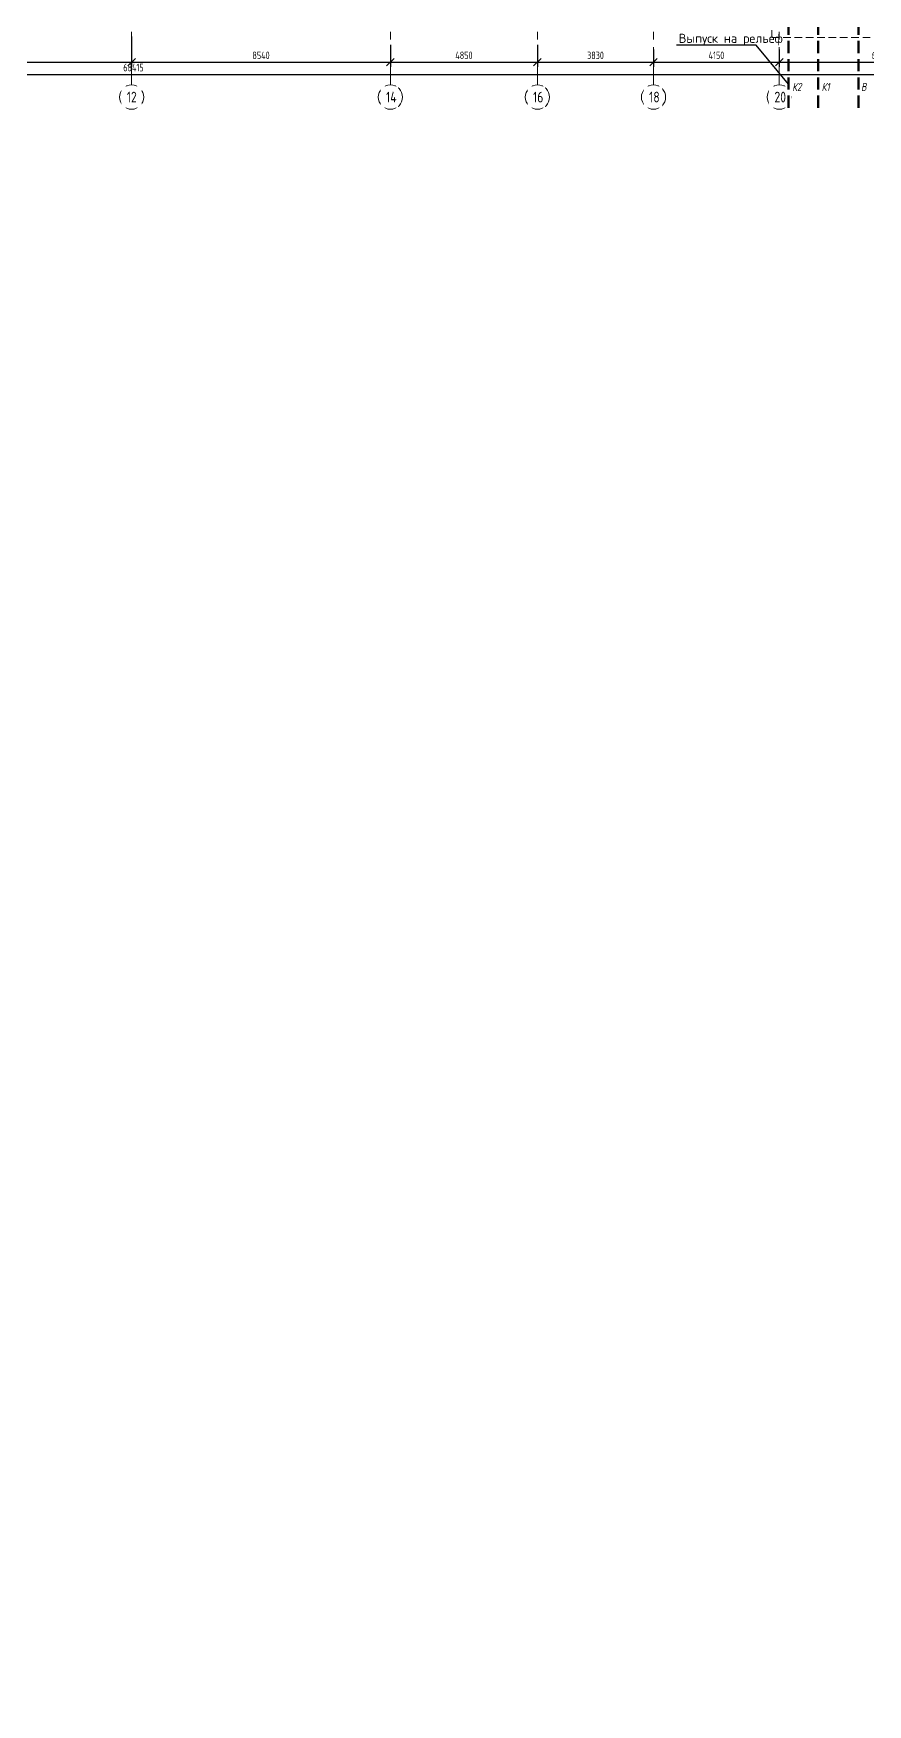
# Model space of a CAD drawing. Header units: millimetres. Extents: x -8417289 to 9420486, y 0 to 166066.
# Drawn here: x -315836 to -288315, y 0 to 55095 of the extents above; entities that cross this region are included whole.
import ezdxf
from ezdxf import colors
from ezdxf.entities.mleader import LeaderData, LeaderLine
from ezdxf.math import Vec2, Vec3

# ---------------------------------------------------------------- set-up
doc = ezdxf.new("R2010")
doc.units = ezdxf.units.MM
doc.header["$MEASUREMENT"] = 0
doc.header["$PDMODE"] = 3
doc.header["$PDSIZE"] = -4
for name, pattern in [('CENTER', [2, 1.25, -0.25, 0.25, -0.25]), ('HIDDEN', [6, 4, -2]), ('TRATTEGGIATA', [0.75, 0.5, -0.25])]:
    doc.linetypes.add(name, pattern=pattern)
doc.layers.get('0').update_dxf_attribs({"color": 250, "lineweight": 9})
doc.layers.get('Defpoints').update_dxf_attribs({"color": 6})
for name, color, linetype, lineweight in [('_АР ТЕКСТ', 250, 'Continuous', 25), ('АР_Оси', 195, 'Continuous', 9), ('АР_Оси размеры', 164, 'Continuous', 9), ('АР_Сети', 250, 'Continuous', 30)]:
    doc.layers.add(name, color=color, linetype=linetype, lineweight=lineweight)
doc.layers.add('АР_Таблицы', color=250, linetype='Continuous')
doc.styles.add('ISOCPEUR', font='isocpeur.TTF')
doc.styles.add('ГОСТ 2.304', font='isocpeur.TTF', dxfattribs={"width": 0.7})
doc.styles.add('М2', font='isocpeui.ttf', dxfattribs={"width": 0.8})
doc.dimstyles.new('СПДС', dxfattribs={"dimscale": 100, "dimtxt": 2.5, "dimasz": 2.5, "dimexe": 1.5, "dimexo": 0, "dimgap": 1, "dimtad": 1, "dimdec": 0, "dimrnd": 1, "dimtxsty": 'ГОСТ 2.304', "dimblk": 'OBLIQUE', "dimcen": 2.5, "dimdle": 1.5, "dimadec": 0, "dimazin": 2, "dimtfac": 0.75, "dimtdec": 0, "dimtmove": 1, "dimatfit": 3, "dimfxl": 1, "dimtolj": 1, "dimarcsym": 1})

# ---------------------------------------------------------------- blocks, each defined once
blk = doc.blocks.new('_Oblique')
at = {"color": 0, "linetype": 'ByBlock', "lineweight": -2}
blk.add_line((-0.5, -0.5), (0.5, 0.5), dxfattribs=at)
blk = doc.blocks.new('*D565')
at = {"layer": 'Defpoints', "color": 0, "lineweight": 30, "ltscale": 100, "transparency": 16777216}
for p in [(-321167, 54989), (-312597, 54989), (-312597, 54147)]:
    blk.add_point(p, dxfattribs=at)
at = {"layer": 'АР_Оси размеры', "color": 0, "lineweight": -2, "ltscale": 100, "transparency": 16777216}
for p, q in [((-321167, 54989), (-321167, 53997)), ((-312597, 54989), (-312597, 53997)), ((-321317, 54147), (-312447, 54147))]:
    blk.add_line(p, q, dxfattribs=at)
at = {"layer": 'АР_Оси размеры', "color": 0, "lineweight": -2, "ltscale": 100, "transparency": 16777216, "xscale": 250, "yscale": 250, "zscale": 250, "rotation": 180}
blk.add_blockref('_Oblique', (-321167, 54147), dxfattribs=at)
at = {"layer": 'АР_Оси размеры', "color": 0, "lineweight": -2, "ltscale": 100, "transparency": 16777216, "xscale": 250, "yscale": 250, "zscale": 250}
blk.add_blockref('_Oblique', (-312597, 54147), dxfattribs=at)
at = {"layer": 'АР_Оси размеры', "color": 0, "ltscale": 100, "transparency": 16777216, "insert": (-316882, 54372), "char_height": 250, "attachment_point": 5, "style": 'ГОСТ 2.304'}
blk.add_mtext('\\A1;8570', dxfattribs=at)
blk = doc.blocks.new('*D553')
at = {"layer": 'Defpoints', "color": 0, "lineweight": 30, "ltscale": 100, "transparency": 16777216}
for p in [(-312597, 54989), (-304057, 54721), (-304057, 54147)]:
    blk.add_point(p, dxfattribs=at)
at = {"layer": 'АР_Оси размеры', "color": 0, "lineweight": -2, "ltscale": 100, "transparency": 16777216}
for p, q in [((-312597, 54989), (-312597, 53997)), ((-304057, 54721), (-304057, 53997)), ((-312747, 54147), (-303907, 54147))]:
    blk.add_line(p, q, dxfattribs=at)
at = {"layer": 'АР_Оси размеры', "color": 0, "lineweight": -2, "ltscale": 100, "transparency": 16777216, "xscale": 250, "yscale": 250, "zscale": 250, "rotation": 180}
blk.add_blockref('_Oblique', (-312597, 54147), dxfattribs=at)
at = {"layer": 'АР_Оси размеры', "color": 0, "lineweight": -2, "ltscale": 100, "transparency": 16777216, "xscale": 250, "yscale": 250, "zscale": 250}
blk.add_blockref('_Oblique', (-304057, 54147), dxfattribs=at)
at = {"layer": 'АР_Оси размеры', "color": 0, "ltscale": 100, "transparency": 16777216, "insert": (-308327, 54372), "char_height": 250, "attachment_point": 5, "style": 'ГОСТ 2.304'}
blk.add_mtext('\\A1;8540', dxfattribs=at)
blk = doc.blocks.new('*D554')
at = {"layer": 'Defpoints', "color": 0, "lineweight": 30, "ltscale": 100, "transparency": 16777216}
for p in [(-299207, 54721), (-295377, 54569), (-295377, 54147)]:
    blk.add_point(p, dxfattribs=at)
at = {"layer": 'АР_Оси размеры', "color": 0, "lineweight": -2, "ltscale": 100, "transparency": 16777216}
for p, q in [((-299207, 54721), (-299207, 53997)), ((-295377, 54569), (-295377, 53997)), ((-299357, 54147), (-295227, 54147))]:
    blk.add_line(p, q, dxfattribs=at)
at = {"layer": 'АР_Оси размеры', "color": 0, "lineweight": -2, "ltscale": 100, "transparency": 16777216, "xscale": 250, "yscale": 250, "zscale": 250, "rotation": 180}
blk.add_blockref('_Oblique', (-299207, 54147), dxfattribs=at)
at = {"layer": 'АР_Оси размеры', "color": 0, "lineweight": -2, "ltscale": 100, "transparency": 16777216, "xscale": 250, "yscale": 250, "zscale": 250}
blk.add_blockref('_Oblique', (-295377, 54147), dxfattribs=at)
at = {"layer": 'АР_Оси размеры', "color": 0, "ltscale": 100, "transparency": 16777216, "insert": (-297292, 54372), "char_height": 250, "attachment_point": 5, "style": 'ГОСТ 2.304'}
blk.add_mtext('\\A1;3830', dxfattribs=at)
blk = doc.blocks.new('*D555')
at = {"layer": 'Defpoints', "color": 0, "lineweight": 30, "ltscale": 100, "transparency": 16777216}
for p in [(-295377, 54569), (-291227, 54569), (-291227, 54147)]:
    blk.add_point(p, dxfattribs=at)
at = {"layer": 'АР_Оси размеры', "color": 0, "lineweight": -2, "ltscale": 100, "transparency": 16777216}
for p, q in [((-295377, 54569), (-295377, 53997)), ((-291227, 54569), (-291227, 53997)), ((-295527, 54147), (-291077, 54147))]:
    blk.add_line(p, q, dxfattribs=at)
at = {"layer": 'АР_Оси размеры', "color": 0, "lineweight": -2, "ltscale": 100, "transparency": 16777216, "xscale": 250, "yscale": 250, "zscale": 250, "rotation": 180}
blk.add_blockref('_Oblique', (-295377, 54147), dxfattribs=at)
at = {"layer": 'АР_Оси размеры', "color": 0, "lineweight": -2, "ltscale": 100, "transparency": 16777216, "xscale": 250, "yscale": 250, "zscale": 250}
blk.add_blockref('_Oblique', (-291227, 54147), dxfattribs=at)
at = {"layer": 'АР_Оси размеры', "color": 0, "ltscale": 100, "transparency": 16777216, "insert": (-293302, 54372), "char_height": 250, "attachment_point": 5, "style": 'ГОСТ 2.304'}
blk.add_mtext('\\A1;4150', dxfattribs=at)
blk = doc.blocks.new('*D556')
at = {"layer": 'Defpoints', "color": 0, "lineweight": 30, "ltscale": 100, "transparency": 16777216}
for p in [(-291227, 54569), (-284577, 54569), (-284577, 54147)]:
    blk.add_point(p, dxfattribs=at)
at = {"layer": 'АР_Оси размеры', "color": 0, "lineweight": -2, "ltscale": 100, "transparency": 16777216}
for p, q in [((-291227, 54569), (-291227, 53997)), ((-284577, 54569), (-284577, 53997)), ((-291377, 54147), (-284427, 54147))]:
    blk.add_line(p, q, dxfattribs=at)
at = {"layer": 'АР_Оси размеры', "color": 0, "lineweight": -2, "ltscale": 100, "transparency": 16777216, "xscale": 250, "yscale": 250, "zscale": 250, "rotation": 180}
blk.add_blockref('_Oblique', (-291227, 54147), dxfattribs=at)
at = {"layer": 'АР_Оси размеры', "color": 0, "lineweight": -2, "ltscale": 100, "transparency": 16777216, "xscale": 250, "yscale": 250, "zscale": 250}
blk.add_blockref('_Oblique', (-284577, 54147), dxfattribs=at)
at = {"layer": 'АР_Оси размеры', "color": 0, "ltscale": 100, "transparency": 16777216, "insert": (-287902, 54372), "char_height": 250, "attachment_point": 5, "style": 'ГОСТ 2.304'}
blk.add_mtext('\\A1;6650', dxfattribs=at)
blk = doc.blocks.new('*D558')
at = {"layer": 'Defpoints', "color": 0, "lineweight": 30, "ltscale": 100, "transparency": 16777216}
for p in [(-304057, 54721), (-299207, 54721), (-299207, 54147)]:
    blk.add_point(p, dxfattribs=at)
at = {"layer": 'АР_Оси размеры', "color": 0, "lineweight": -2, "ltscale": 100, "transparency": 16777216}
for p, q in [((-304057, 54721), (-304057, 53997)), ((-299207, 54721), (-299207, 53997)), ((-304207, 54147), (-299057, 54147))]:
    blk.add_line(p, q, dxfattribs=at)
at = {"layer": 'АР_Оси размеры', "color": 0, "lineweight": -2, "ltscale": 100, "transparency": 16777216, "xscale": 250, "yscale": 250, "zscale": 250, "rotation": 180}
blk.add_blockref('_Oblique', (-304057, 54147), dxfattribs=at)
at = {"layer": 'АР_Оси размеры', "color": 0, "lineweight": -2, "ltscale": 100, "transparency": 16777216, "xscale": 250, "yscale": 250, "zscale": 250}
blk.add_blockref('_Oblique', (-299207, 54147), dxfattribs=at)
at = {"layer": 'АР_Оси размеры', "color": 0, "ltscale": 100, "transparency": 16777216, "insert": (-301632, 54372), "char_height": 250, "attachment_point": 5, "style": 'ГОСТ 2.304'}
blk.add_mtext('\\A1;4850', dxfattribs=at)
blk = doc.blocks.new('*D559')
at = {"layer": 'Defpoints', "color": 0, "lineweight": 30, "ltscale": 100, "transparency": 16777216}
for p in [(-278327, 53745), (-346742, 53419), (-278327, 53419)]:
    blk.add_point(p, dxfattribs=at)
at = {"layer": 'АР_Оси размеры', "color": 0, "lineweight": -2, "ltscale": 100, "transparency": 16777216}
for p, q in [((-346892, 53745), (-278177, 53745)), ((-346742, 53419), (-346742, 53895)), ((-278327, 53419), (-278327, 53895))]:
    blk.add_line(p, q, dxfattribs=at)
at = {"layer": 'АР_Оси размеры', "color": 0, "lineweight": -2, "ltscale": 100, "transparency": 16777216, "xscale": 250, "yscale": 250, "zscale": 250, "rotation": 180}
blk.add_blockref('_Oblique', (-346742, 53745), dxfattribs=at)
at = {"layer": 'АР_Оси размеры', "color": 0, "lineweight": -2, "ltscale": 100, "transparency": 16777216, "xscale": 250, "yscale": 250, "zscale": 250}
blk.add_blockref('_Oblique', (-278327, 53745), dxfattribs=at)
at = {"layer": 'АР_Оси размеры', "color": 0, "ltscale": 100, "transparency": 16777216, "insert": (-312535, 53970), "char_height": 250, "attachment_point": 5, "style": 'ГОСТ 2.304'}
blk.add_mtext('\\A1;68415', dxfattribs=at)
blk = doc.blocks.new('_DotSmall')
at = {"color": 0, "linetype": 'ByBlock', "const_width": 0.5}
blk.add_lwpolyline([(-0.0625, 0, 1), (0.0625, 0, 1)], format="xyb", close=True, dxfattribs=at)

msp = doc.modelspace()

# ---------------------------------------------------------------- linework, layer by layer
at = {"linetype": 'TRATTEGGIATA', "ltscale": 500}
for p, q in [((-291476.8, 54955.7), (-291476.8, 56928.3)), ((-291476.9, 54955.7), (-278076.6, 54955.7))]:
    msp.add_line(p, q, dxfattribs=at)
at = {"layer": 'АР_Оси', "linetype": 'CENTER', "ltscale": 1000}
for p, q in [((-312597, 53394.4), (-312597, 87701.9)), ((-304057, 53394.4), (-304057, 87751.9)), ((-299207, 53394.4), (-299207, 87701.9)), ((-295377, 53394.4), (-295377, 87701.9)), ((-291227, 53394.4), (-291227, 87701.9))]:
    msp.add_line(p, q, dxfattribs=at)
at = {"layer": 'АР_Оси', "ltscale": 0.5}
for centre in [(-312597, 52994.4), (-304057, 52994.4), (-299207, 52994.4), (-295377, 52994.4), (-291227, 52994.4)]:
    msp.add_circle(centre, 400, dxfattribs=at)
at = {"layer": 'АР_Сети', "color": 251, "linetype": 'HIDDEN', "lineweight": 50, "ltscale": 100}
for p, q in [((-289948.1, 56046.1), (-289948.1, 52595.6)), ((-288616.3, 56046.1), (-288616.3, 52595.6))]:
    msp.add_line(p, q, dxfattribs=at)
at = {"layer": 'АР_Таблицы', "ltscale": 100}
msp.add_line((-291987.8, 54707.6), (-294615.6, 54707.6), dxfattribs=at)

# ---------------------------------------------------------------- texts
at = {"layer": 'АР_Сети', "ltscale": 10, "style": 'М2', "width": 0.8}
for s, height, p in [('К1', 263.82, (-289832.2, 53197.9)), ('В', 263.8, (-288531.1, 53197.9))]:
    msp.add_text(s, height=height, dxfattribs=at).set_placement(p)
at = {"layer": 'АР_Таблицы', "ltscale": 100, "insert": (-294545.2, 54892.6), "char_height": 300, "width": 7500, "attachment_point": 4, "style": 'ISOCPEUR'}
msp.add_mtext('Выпуск на рельеф', dxfattribs=at)

# ---------------------------------------------------------------- dimensions: what is measured, and where the dimension line sits
at = {"layer": 'АР_Оси размеры', "ltscale": 100}
for base, p1, p2, picture, middle in [((-312597, 54147.1), (-321167, 54988.9), (-312597, 54988.9), '*D565', (-316882, 54372.1)), ((-304057, 54147.1), (-312597, 54988.9), (-304057, 54721), '*D553', (-308327, 54372.1)), ((-299207, 54147.1), (-304057, 54721), (-299207, 54721), '*D558', (-301632, 54372.1)), ((-295377, 54147.1), (-299207, 54721), (-295377, 54569.2), '*D554', (-297292, 54372.1)), ((-291227, 54147.1), (-295377, 54569.2), (-291227, 54569.2), '*D555', (-293302, 54372.1)), ((-284577, 54147.1), (-291227, 54569.2), (-284577, 54569.2), '*D556', (-287902, 54372.1))]:
    dim = msp.add_linear_dim(base=base, p1=p1, p2=p2, dimstyle='СПДС', dxfattribs=at)
    dim.commit()
    dim.dimension.update_dxf_attribs({"geometry": picture, "text_midpoint": middle})

# ---------------------------------------------------------------- next in the draw order: texts
at = {"layer": 'АР_Оси', "char_height": 350, "attachment_point": 1, "line_spacing_factor": 1.149209, "style": 'ГОСТ 2.304', "bg_fill": 2}
for s, insert, width in [('{\\W0.8;12}', (-312756.5, 53172.2), 318.218), ('{\\W0.8;14}', (-304203.6, 53172.2), 224.236), ('{\\W0.8;16}', (-299353.6, 53172.2), 224.236), ('{\\W0.8;18}', (-295524.5, 53172.2), 258.628), ('{\\W0.8;20}', (-291388.3, 53172.2), 392.561)]:
    msp.add_mtext(s, dxfattribs=dict(at, insert=insert, width=width))

# ---------------------------------------------------------------- next in the draw order: linework, layer by layer
at = {"layer": 'АР_Сети', "color": 251, "linetype": 'HIDDEN', "lineweight": 50, "ltscale": 100}
msp.add_line((-290928.4, 56046.1), (-290928.4, 52580.9), dxfattribs=at)
at = {"layer": 'АР_Таблицы', "ltscale": 100}
msp.add_line((-290928.4, 53422.9), (-291987.8, 54707.6), dxfattribs=at)

# ---------------------------------------------------------------- next in the draw order: texts
at = {"layer": 'АР_Сети', "ltscale": 10, "style": 'М2', "width": 0.8}
msp.add_text('К2', height=263.82, dxfattribs=at).set_placement((-290803.1, 53197.9))

# ---------------------------------------------------------------- next in the draw order: dimensions: what is measured, and where the dimension line sits
at = {"layer": 'АР_Оси размеры', "ltscale": 100}
dim = msp.add_linear_dim(base=(-278327, 53745), p1=(-346742, 53419.4), p2=(-278327, 53419.4), dimstyle='СПДС', dxfattribs=at)
dim.commit()
dim.dimension.update_dxf_attribs({"geometry": '*D559', "text_midpoint": (-312534.5, 53970)})

# ---------------------------------------------------------------- next in the draw order: leaders
at = {"layer": '_АР ТЕКСТ'}
ml = msp.add_multileader_mtext('Standard', dxfattribs=at)
ml.set_content('{\\W0.8;-2,550}', color=256, style='ISOCPEUR')
ml.set_leader_properties(color=256, linetype='Continuous', lineweight=-1)
ml.set_arrow_properties(name='DOTSMALL')
ml.build(insert=Vec2(0, 0))
ml.multileader.update_dxf_attribs({"has_text_frame": 1, "text_left_attachment_type": 4, "text_right_attachment_type": 4, "dogleg_length": 100, "arrow_head_size": 180})
ctx = ml.context
ctx.base_point, ctx.char_height, ctx.arrow_head_size, ctx.landing_gap_size, ctx.plane_origin = Vec3(-302775.8, 123943.3, -2), 250, 180, 50, Vec3(-302295.5, 121699.2, -2)
ctx.left_attachment, ctx.right_attachment = 4, 4
notes = []
notes.append((ctx, [(0, (0, 0, 0), (0, 0), (1, 0), 1, [])]))
ctx.mtext.insert, ctx.mtext.width, ctx.mtext.defined_height, ctx.mtext.line_spacing_style, ctx.mtext.flow_direction = Vec3(-302725.8, 124276.6, -2), 801.086, 330.7, 2, 5
ml = msp.add_multileader_mtext('Standard', dxfattribs=at)
ml.set_content('{\\W0.8;-2,550}', color=256, style='ISOCPEUR')
ml.set_leader_properties(color=256, linetype='Continuous', lineweight=-1)
ml.set_arrow_properties(name='DOTSMALL')
ml.build(insert=Vec2(0, 0))
ml.multileader.update_dxf_attribs({"has_text_frame": 1, "text_left_attachment_type": 4, "text_right_attachment_type": 4, "dogleg_length": 100, "arrow_head_size": 180})
ctx = ml.context
ctx.base_point, ctx.char_height, ctx.arrow_head_size, ctx.landing_gap_size, ctx.plane_origin = Vec3(-314736, 120073.3, -2), 250, 180, 50, Vec3(-314255.7, 117829.3, -2)
ctx.left_attachment, ctx.right_attachment = 4, 4
notes.append((ctx, [(0, (0, 0, 0), (0, 0), (1, 0), 1, [])]))
ctx.mtext.insert, ctx.mtext.width, ctx.mtext.defined_height, ctx.mtext.line_spacing_style, ctx.mtext.flow_direction = Vec3(-314686, 120406.6, -2), 801.086, 330.7, 2, 5
for ctx, leaders in notes:
    for number, flags, end, landing, length, lines in leaders:
        leader = LeaderData()
        leader.index, (leader.has_last_leader_line, leader.has_dogleg_vector, leader.attachment_direction) = number, flags
        leader.last_leader_point, leader.dogleg_vector, leader.dogleg_length = Vec3(end), Vec3(landing), length
        for number, points, colour, breaks in lines:
            line = LeaderLine()
            line.index, line.vertices, line.color, line.breaks = number, Vec3.list(points), colors.encode_raw_color(colour), breaks
            leader.lines.append(line)
        ctx.leaders.append(leader)

doc.saveas('drawing.dxf')
